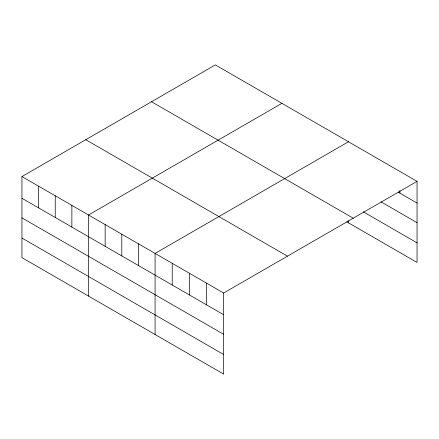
<?xml version="1.0" encoding="UTF-8"?>
<svg xmlns="http://www.w3.org/2000/svg" width="439" height="439" viewBox="0 0 439 439"><rect width="100%" height="100%" fill="white"/><g stroke="black" fill="none" stroke-linecap="round" stroke-linejoin="round"><path stroke-width="0.66" d="M223.654 334.315L223.654 293.011L21.95 176.56L21.95 257.644L223.654 374.099L223.654 334.315L21.95 217.865M346.75 221.854L417.05 262.44L417.05 181.356L215.346 64.901L21.95 176.56M281.909 103.335L88.513 214.989L88.513 296.073M348.473 141.764L155.077 253.418L155.077 334.502M223.654 293.011L417.05 181.356M398.129 192.145L417.05 203.065M380.986 201.841L417.05 222.661M363.251 211.785L417.05 242.849M151.526 101.749L353.23 218.205M85.77 139.712L287.474 256.167M21.95 198.269L223.654 314.719M21.95 238.048L223.654 354.503M399.907 190.455L399.907 193.165M348.473 220.822L348.473 222.847M206.511 283.111L206.511 304.825M189.363 273.217L189.363 294.926M172.22 263.318L172.22 285.026M138.433 243.81L138.433 265.518M121.795 234.201L121.795 255.915M105.151 224.598L105.151 246.306M71.87 205.381L71.87 227.089M55.232 195.772L55.232 217.481M38.588 186.169L38.588 207.877"/></g></svg>
